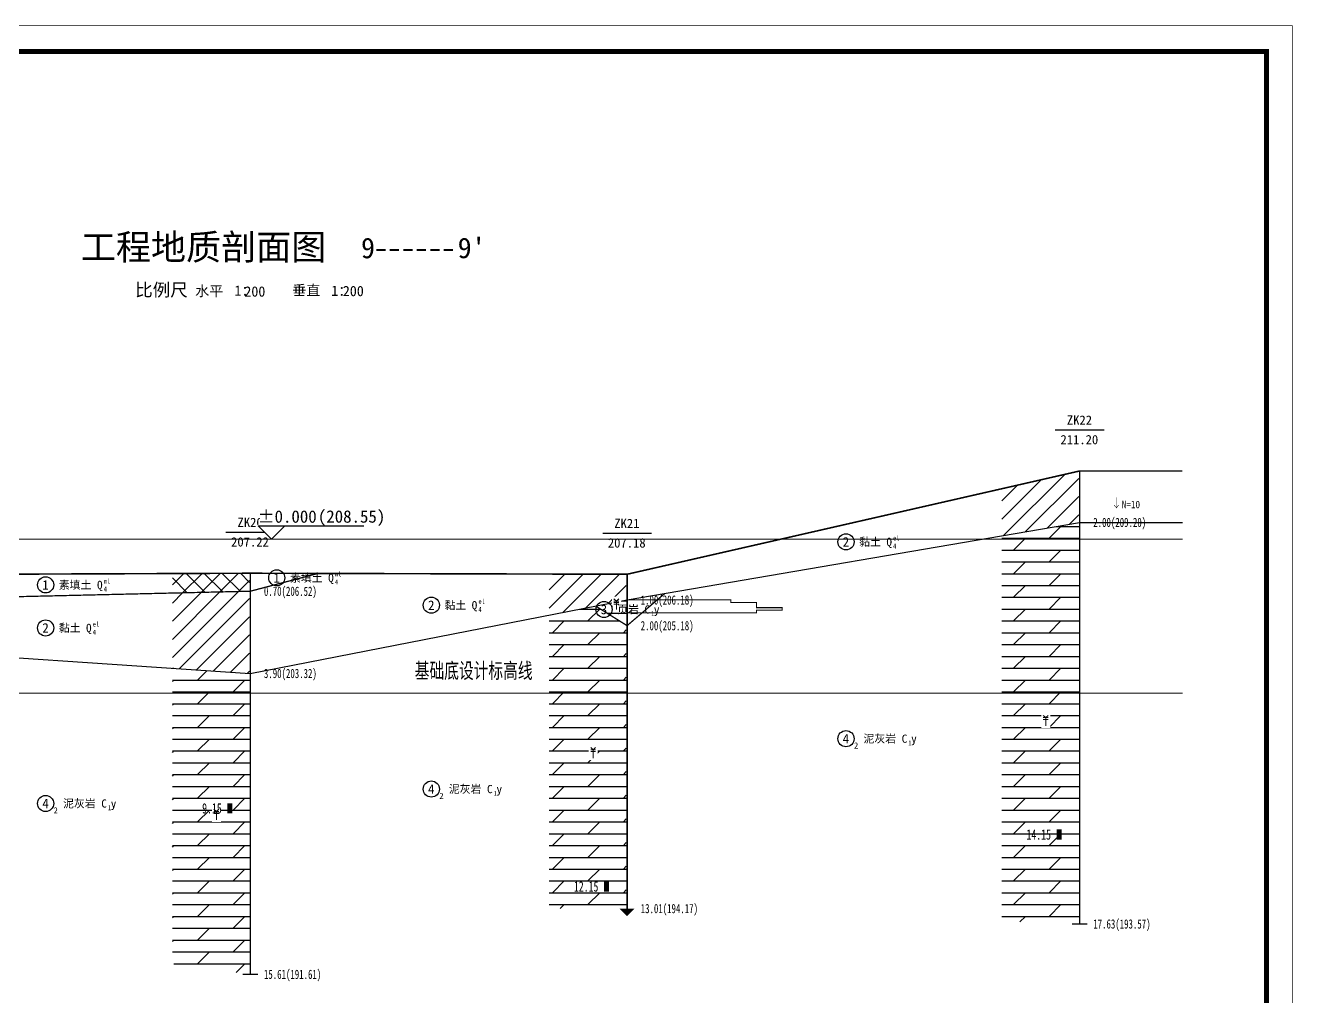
# Model space of a CAD drawing. Header units: millimetres. Extents: x -255 to 9196, y 129 to 426.
# Drawn here: x 3789.1 to 4035.6, y 237.4 to 426.4 of the extents above; entities that cross this region are included whole.
import ezdxf
from ezdxf.enums import TextEntityAlignment as Align

# ---------------------------------------------------------------- set-up
doc = ezdxf.new("R2010")
doc.units = ezdxf.units.MM
doc.linetypes.add('sx', pattern=[10, 5, 0, 5, 0])
for name, color, linetype in [('GiCAD_PouMian', 7, 'Continuous'), ('GICAD_QUYANG', 7, 'Continuous'), ('地质-原位曲线', 7, 'Continuous'), ('地质-图框', 7, 'Continuous'), ('地质-地层符号', 3, 'Continuous'), ('地质-地层线', 7, 'Continuous'), ('地质-地面线', 7, 'Continuous'), ('地质-填充花纹', 4, 'Continuous'), ('地质-文字', 7, 'Continuous'), ('地质-标贯', 7, 'Continuous'), ('地质-水位线', 5, 'Continuous'), ('地质-钻孔', 7, 'Continuous')]:
    doc.layers.add(name, color=color, linetype=linetype)
doc.layers.add('不打印', color=7, linetype='Continuous', plot=False)
doc.styles.add('BG_ST', font='', dxfattribs={"width": 0.7})
doc.styles.add('LZ_FONTS_FS', font='simfang.ttf', dxfattribs={"width": 0.7})
doc.styles.add('LZ_PMT_LINE', font='', dxfattribs={"height": 2})
doc.styles.get("Standard").update_dxf_attribs({"font": 'simfang.ttf', "height": 2.5})
doc.styles.add('地层编号', font='', dxfattribs={"width": 0.7, "height": 1.85})
doc.styles.add('层底标注', font='', dxfattribs={"width": 0.7, "height": 1.8})
doc.styles.add('岩土名称', font='simfang.ttf', dxfattribs={"width": 0.7, "height": 1.55})
doc.styles.add('时代', font='', dxfattribs={"width": 0.7, "height": 1.6})
doc.styles.add('标贯动探', font='', dxfattribs={"width": 0.7, "height": 1.45})
doc.styles.add('标题', font='simfang.ttf', dxfattribs={"width": 0.7, "height": 8})
doc.styles.add('钻孔标注', font='', dxfattribs={"width": 0.7, "height": 1.8})
doc.styles.get('BG_ST').set_extended_font_data('SimSun')
doc.styles.get('LZ_PMT_LINE').set_extended_font_data('SimSun')
doc.styles.get('地层编号').set_extended_font_data('FangSong_GB2312')
doc.styles.get('层底标注').set_extended_font_data('FangSong_GB2312')
doc.styles.get('时代').set_extended_font_data('FangSong_GB2312')
doc.styles.get('标贯动探').set_extended_font_data('FangSong_GB2312')
doc.styles.get('钻孔标注').set_extended_font_data('FangSong_GB2312')
doc.linetypes.add('bzhjcx', pattern='A,0.001,[2,XX1.shx,S=1,R=0,X=1,Y=0],-2', length=2.001)
doc.linetypes.add('swx', pattern='A,7,-1.5,["●",LZ_PMT_LINE,S=0.05,R=0,X=0,Y=0],-1.5', length=10)
pattern_1 = [(0, (0, 0), (0, 2.3), []), (45, (0, 0), (4e-16, 4.5999997), [3.252691, -6.5053825])]
pattern_2 = [(45, (0, 0), (-1.767767, 1.767767), [])]

# ---------------------------------------------------------------- blocks, each defined once
blk = doc.blocks.new('FHzhong.dwg')
at = {"color": 1, "lineweight": 0}
for p, q in [((1.06, 1.62), (0.57, 2.04)), ((0.57, 1.62), (1.53, 1.62)), ((0.57, 1.25), (1.53, 1.25)), ((1.05, 0), (1.05, 1.62)), ((1.06, 1.62), (1.53, 2.04))]:
    blk.add_line(p, q, dxfattribs=at)
blk = doc.blocks.new('WipeoutBlock')
blk.add_wipeout([(0, 0), (0, 1), (1, 1), (1, 0)])
blk = doc.blocks.new('FHqiang.dwg')
at = {"color": 1, "lineweight": 0}
for p, q in [((1.06, 1.62), (0.57, 2.04)), ((0.57, 1.62), (1.53, 1.62)), ((0.57, 1.32), (1.53, 1.32)), ((0.57, 1.02), (1.53, 1.02)), ((1.05, 0), (1.05, 1.62)), ((1.06, 1.62), (1.53, 2.04))]:
    blk.add_line(p, q, dxfattribs=at)
blk = doc.blocks.new('gkqy_yan.dwg不标1', base_point=(0, -1))
at = {"color": 1}
blk.add_solid([(-0.5, -2), (-0.5, 0), (0.5, -2), (0.5, 0)], dxfattribs=at)
blk = doc.blocks.new('gkbgfh')
at = {"linetype": 'Continuous'}
blk.add_wipeout([(-0.23, -0.2), (1.12, -0.2), (1.12, 2.33), (-0.23, 2.33)], dxfattribs=at).dxf.layer = '地质-标贯'
at = {"color": 1, "const_width": 0.1}
for points in [[(0.01, 0.61), (0.46, 0.08), (0.88, 0.64)], [(0.46, 2.13), (0.46, 0.08)]]:
    blk.add_lwpolyline(points, dxfattribs=at)
blk = doc.blocks.new('zxdt')
blk.add_lwpolyline([(0, 0, 3, 0, 0), (0, -1.5, 0, 0, 0)], format="xyseb")
blk = doc.blocks.new('GC10')
blk.add_wipeout([(-2.26, 6.01), (17.92, 6.01), (17.93, 2.69), (-2.15, 2.71), (-2.27, 2.72)])
blk.add_text('(208.55)', height=2.408).set_placement((9.01, 3.19))
blk.add_wipeout([(-2.8, 2.72), (2.91, 2.72), (0.06, -0.14), (0.06, -0.14)])
at = {"color": 3}
for p, q in [((0, 0), (-2.6, 2.6)), ((-2.6, 2.6), (17.93, 2.6)), ((0, 0), (2.59, 2.6))]:
    blk.add_line(p, q, dxfattribs=at)
blk.add_text('±0.000', height=2.408).set_placement((-2.69, 3.18))

msp = doc.modelspace()

# ---------------------------------------------------------------- hatches: boundary and pattern name
at = {"layer": '地质-填充花纹', "linetype": 'Continuous'}
h = msp.add_hatch(dxfattribs=at)
h.set_pattern_fill('GKNXT', scale=0.5, style=0, pattern_type=2)
h.set_pattern_definition(pattern_2)
h.paths.add_polyline_path([(3993.99, 329.66), (3978.99, 327.09), (3978.99, 336.23), (3993.99, 339.66)])
h = msp.add_hatch(dxfattribs=at)
h.set_pattern_fill('GKNHY1', scale=0.5, style=0, pattern_type=2)
h.set_pattern_definition(pattern_1)
h.paths.add_polyline_path([(3993.99, 251.55), (3978.99, 252.06), (3978.99, 327.09), (3993.99, 329.66)])
h = msp.add_hatch(dxfattribs=at)
h.set_pattern_fill('GKSTT', scale=0.5, style=0, pattern_type=2)
h.set_pattern_definition([(45, (0, 0), (-1.767767, 1.767767), []), (135, (0, 0), (-1.767767, -1.767767), [])])
h.paths.add_polyline_path([(3832.71, 316.29), (3817.71, 315.93), (3817.71, 319.73), (3832.71, 319.79)])
h = msp.add_hatch(dxfattribs=at)
h.set_pattern_fill('GKNXT', scale=0.5, style=0, pattern_type=2)
h.set_pattern_definition(pattern_2)
h.paths.add_polyline_path([(3905.98, 319.59), (3905.98, 314.56), (3900.03, 313.4), (3890.98, 311.63), (3890.98, 319.63)])
h = msp.add_hatch(dxfattribs=at)
h.set_pattern_fill('GKNXT', scale=0.5, style=0, pattern_type=2)
h.set_pattern_definition(pattern_2)
h.paths.add_polyline_path([(3832.71, 300.3), (3817.71, 301.32), (3817.71, 315.93), (3832.71, 316.29)])
h = msp.add_hatch(dxfattribs=at)
h.set_pattern_fill('GKNHY1', scale=0.5, style=0, pattern_type=2)
h.set_pattern_definition(pattern_1)
h.paths.add_polyline_path([(3905.98, 309.68), (3905.98, 254.54), (3890.98, 254.54), (3890.98, 311.63), (3900.03, 313.4)])
h = msp.add_hatch(dxfattribs=at)
h.set_pattern_fill('GKYY', scale=0.5, style=0, pattern_type=2)
h.set_pattern_definition([(0, (0, 0), (0, 2.4), [])])
h.paths.add_polyline_path([(3905.98, 309.68), (3900.03, 313.4), (3905.98, 314.56)])
h = msp.add_hatch(dxfattribs=at)
h.set_pattern_fill('GKNHY1', scale=0.5, style=0, pattern_type=2)
h.set_pattern_definition(pattern_1)
h.paths.add_polyline_path([(3832.71, 300.3), (3832.71, 241.76), (3817.71, 243.84), (3817.71, 301.32)])

# ---------------------------------------------------------------- linework, layer by layer
at = {"lineweight": 40, "elevation": -12.5}
for points in [[(3857.37, 382.73), (3859.12, 382.73)], [(3859.99, 382.73), (3861.75, 382.73)], [(3862.62, 382.73), (3864.37, 382.73)], [(3865.24, 382.73), (3867, 382.73)], [(3867.87, 382.73), (3869.62, 382.73)], [(3870.49, 382.73), (3872.24, 382.73)]]:
    msp.add_lwpolyline(points, dxfattribs=at)
at = {"color": 6, "linetype": 'swx', "const_width": 0.2, "flags": 128}
msp.add_lwpolyline([(3659.84, 296.44), (4014.15, 296.44)], dxfattribs=at)
at = {"layer": '地质-原位曲线', "color": 3, "linetype": 'Continuous', "const_width": 0.2, "flags": 128}
msp.add_lwpolyline([(3906.28, 314.59), (3926.28, 314.59), (3926.28, 314.09), (3931.28, 314.09), (3931.28, 313.59), (3931.28, 313.09), (3936.28, 313.09), (3936.28, 312.59), (3931.28, 312.59), (3931.28, 312.09), (3906.28, 312.09)], dxfattribs=at)
at = {"layer": '地质-地层符号', "color": 7, "linetype": 'Continuous'}
for centre in [(3948.7, 325.89), (3838, 318.9), (3793.05, 317.52), (3868.06, 313.57), (3793.05, 309.14), (3948.7, 287.59), (3868.06, 277.79), (3793.05, 274.98)]:
    msp.add_ellipse(centre, major_axis=(0, 1.57), ratio=1, dxfattribs=at)
at = {"layer": '地质-地层线', "color": 4, "linetype": 'bzhjcx', "flags": 128}
msp.add_lwpolyline([(3659.83, 293.14), (3679.83, 293.14), (3756.11, 305.49), (3832.86, 300.29), (3906.13, 314.59), (3994.14, 329.69), (4014.14, 329.69)], dxfattribs=at)
at = {"layer": '地质-地层线', "color": 4, "const_width": 0.25, "flags": 128}
for points in [[(3659.83, 310.64), (3679.83, 310.64), (3756.11, 314.49), (3832.86, 316.29), (3846.01, 319.75)], [(3900.03, 313.4), (3906.13, 309.59), (3913.46, 315.85)]]:
    msp.add_lwpolyline(points, dxfattribs=at)
at = {"layer": '地质-地面线', "color": 3, "linetype": 'Continuous', "const_width": 0.3}
msp.add_lwpolyline([(3659.83, 318.14), (3679.83, 318.14), (3756.11, 319.49), (3832.86, 319.79), (3906.13, 319.59), (3994.14, 339.69), (4014.14, 339.69)], dxfattribs=at)
at = {"layer": '地质-钻孔', "color": 7, "linetype": 'Continuous'}
for p, q in [((3989.41, 347.69), (3998.88, 347.69)), ((3828.12, 327.79), (3837.6, 327.79)), ((3901.39, 327.59), (3910.87, 327.59))]:
    msp.add_line(p, q, dxfattribs=at)
at = {"layer": '地质-钻孔', "color": 7, "linetype": 'sx', "const_width": 0.3, "flags": 128}
for points in [[(3994.14, 339.69), (3994.14, 251.54)], [(3832.86, 319.79), (3832.86, 241.74)]]:
    msp.add_lwpolyline(points, dxfattribs=at)
at = {"layer": '地质-钻孔', "color": 7, "linetype": 'Continuous', "const_width": 0.3, "flags": 128}
for points in [[(3992.64, 251.54), (3995.64, 251.54)], [(3831.36, 241.74), (3834.36, 241.74)]]:
    msp.add_lwpolyline(points, dxfattribs=at)

# ---------------------------------------------------------------- block references
at = {"layer": 'GICAD_QUYANG', "linetype": 'Continuous'}
for p in [(3990.14, 268.94), (3902.13, 258.84)]:
    msp.add_blockref('gkqy_yan.dwg不标1', p, dxfattribs=at)
at = {"layer": '地质-钻孔', "linetype": 'Continuous'}
msp.add_blockref('zxdt', (3906.13, 254.54), dxfattribs=at)

# ---------------------------------------------------------------- texts
at = {"style": 'LZ_FONTS_FS'}
msp.add_text('9', height=4, dxfattribs=at).set_placement((3857.11, 381.09, -12.5), align=Align.RIGHT)
for s, height, p in [("9'", 4, (3873.19, 381.1, -12.5)), ('比例尺', 2.5, (3810.47, 373.69, -12.5)), ('水平', 2, (3822.14, 373.71, -12.5)), ('1：', 2, (3829.78, 373.78, -12.5)), ('200', 2, (3831.7, 373.62, -12.5)), ('垂直', 2, (3841.02, 373.86, -12.5)), ('1：', 2, (3848.6, 373.77, -12.5)), ('200', 2, (3850.85, 373.71, -12.5))]:
    msp.add_text(s, height=height, dxfattribs=at).set_placement(p)
at = {"linetype": 'Continuous', "style": 'BG_ST', "width": 0.7}
msp.add_text('基础底设计标高线', height=3, dxfattribs=at).set_placement((3864.84, 298.44), align=Align.BOTTOM_LEFT)
at = {"layer": 'GiCAD_PouMian', "color": 7, "style": '标题'}
msp.add_text('工程地质剖面图', height=5, dxfattribs=at).set_placement((3799.9, 380.77))
at = {"layer": 'GICAD_QUYANG', "color": 1, "linetype": 'Continuous', "width": 0.7}
for s, p in [('14.15', (3983.8, 267.94)), ('12.15', (3895.79, 257.84))]:
    msp.add_text(s, height=2, dxfattribs=at).set_placement(p)
at = {"layer": '地质-地层符号', "color": 7, "linetype": 'Continuous'}
for s, height, style, p in [('2', 1.85, '地层编号', (3948.06, 324.97)), ('黏土', 1.55, '岩土名称', (3951.27, 325.12)), ('Q', 1.6, '时代', (3956.56, 325.09)), ('1', 1.85, '地层编号', (3792.41, 316.59)), ('素填土', 1.55, '岩土名称', (3795.62, 316.74)), ('Q', 1.6, '时代', (3803.05, 316.72)), ('1', 1.85, '地层编号', (3837.36, 317.97)), ('素填土', 1.55, '岩土名称', (3840.57, 318.12)), ('Q', 1.6, '时代', (3848, 318.1)), ('2', 1.85, '地层编号', (3867.42, 312.64)), ('黏土', 1.55, '岩土名称', (3870.63, 312.79)), ('Q', 1.6, '时代', (3875.91, 312.77)), ('C', 1.6, '时代', (3909.5, 311.94)), ('y', 1.6, '时代', (3911.34, 311.94)), ('2', 1.85, '地层编号', (3792.41, 308.22)), ('黏土', 1.55, '岩土名称', (3795.62, 308.37)), ('Q', 1.6, '时代', (3800.91, 308.34)), ('4', 1.85, '地层编号', (3948.06, 286.67)), ('泥灰岩', 1.55, '岩土名称', (3952.1, 286.82)), ('C', 1.6, '时代', (3959.53, 286.79)), ('2', 1.2, '地层编号', (3950.27, 285.67)), ('y', 1.6, '时代', (3961.37, 286.79)), ('4', 1.85, '地层编号', (3867.42, 276.87)), ('泥灰岩', 1.55, '岩土名称', (3871.46, 277.02)), ('C', 1.6, '时代', (3878.89, 276.99)), ('2', 1.2, '地层编号', (3869.63, 275.87)), ('y', 1.6, '时代', (3880.73, 276.99)), ('4', 1.85, '地层编号', (3792.41, 274.05)), ('2', 1.2, '地层编号', (3794.62, 273.05)), ('泥灰岩', 1.55, '岩土名称', (3796.45, 274.2)), ('C', 1.6, '时代', (3803.88, 274.18)), ('y', 1.6, '时代', (3805.72, 274.18))]:
    msp.add_text(s, height=height, dxfattribs=dict(at, style=style)).set_placement(p)
at = {"layer": '地质-地层符号', "color": 7, "linetype": 'Continuous', "style": '时代', "width": 0.8}
for s, p in [('4', (3957.86, 324.59)), ('el', (3957.86, 326.16)), ('ml', (3804.36, 317.78)), ('4', (3849.31, 317.6)), ('ml', (3849.31, 319.16)), ('4', (3804.36, 316.22)), ('4', (3877.22, 312.27)), ('el', (3877.22, 313.83)), ('1', (3910.81, 311.44)), ('4', (3802.21, 307.84)), ('el', (3802.21, 309.41)), ('1', (3960.84, 286.29)), ('1', (3880.2, 276.49)), ('1', (3805.19, 273.68))]:
    msp.add_text(s, height=0.96, dxfattribs=at).set_placement(p)
at = {"layer": '地质-文字', "color": 7, "linetype": 'Continuous', "style": '层底标注', "width": 0.7}
for s, p in [('2.00(209.20)', (3996.79, 328.79)), ('0.70(206.52)', (3835.51, 315.39)), ('1.00(206.18)', (3908.78, 313.69)), ('2.00(205.18)', (3908.78, 308.69)), ('3.90(203.32)', (3835.51, 299.39)), ('13.01(194.17)', (3908.78, 253.64)), ('17.63(193.57)', (3996.79, 250.64)), ('15.61(191.61)', (3835.51, 240.84))]:
    msp.add_text(s, height=1.8, dxfattribs=at).set_placement(p)
at = {"layer": '地质-标贯', "color": 6, "linetype": 'Continuous', "style": '标贯动探', "width": 0.9}
msp.add_text('N=10', height=1.45, dxfattribs=at).set_placement((4002.34, 332.44))
at = {"layer": '地质-钻孔', "color": 7, "linetype": 'Continuous', "style": '钻孔标注'}
for s, p in [('ZK22', (3991.65, 348.69)), ('211.20', (3990.41, 344.89)), ('ZK20', (3830.37, 328.79)), ('ZK21', (3903.64, 328.59)), ('207.22', (3829.12, 324.99)), ('207.18', (3902.39, 324.79))]:
    msp.add_text(s, height=1.8, dxfattribs=at).set_placement(p)

# ---------------------------------------------------------------- next in the draw order: block references
at = {"layer": '地质-填充花纹', "linetype": 'Continuous', "xscale": 1.762031016556466, "yscale": 2.838761826268114}
for p in [(3903.17, 312.37), (3986.66, 289.69), (3898.64, 283.42), (3825.38, 271.41)]:
    msp.add_blockref('WipeoutBlock', p, dxfattribs=at)

# ---------------------------------------------------------------- next in the draw order: linework, layer by layer
at = {"layer": '不打印', "linetype": 'Continuous', "const_width": 0.15}
msp.add_lwpolyline([(3615.49, 129.34), (4035.49, 129.34), (4035.49, 426.34), (3615.49, 426.34), (3615.49, 129.34)], dxfattribs=at)
at = {"layer": '地质-图框', "linetype": 'Continuous', "const_width": 1}
msp.add_lwpolyline([(3620.49, 134.34), (4030.49, 134.34), (4030.49, 421.34), (3620.49, 421.34), (3620.49, 134.34), (4030.49, 134.34)], dxfattribs=at)
at = {"layer": '地质-地层符号', "color": 7, "linetype": 'Continuous'}
msp.add_ellipse((3901.64, 312.74), major_axis=(0, 1.57), ratio=1, dxfattribs=at)
at = {"layer": '地质-钻孔', "color": 7, "linetype": 'sx', "const_width": 0.3, "flags": 128}
msp.add_lwpolyline([(3906.13, 319.59), (3906.13, 254.54)], dxfattribs=at)

# ---------------------------------------------------------------- next in the draw order: block references
at = {"layer": 'GICAD_QUYANG', "linetype": 'Continuous'}
msp.add_blockref('gkqy_yan.dwg不标1', (3828.86, 274.04), dxfattribs=at)
at = {"layer": '地质-填充花纹', "linetype": 'Continuous'}
for name, p in [('FHqiang.dwg', (3903, 312.76)), ('FHzhong.dwg', (3986.49, 290.09)), ('FHzhong.dwg', (3898.48, 283.82)), ('FHzhong.dwg', (3825.21, 271.81))]:
    msp.add_blockref(name, p, dxfattribs=at)

# ---------------------------------------------------------------- next in the draw order: texts
at = {"layer": 'GICAD_QUYANG', "color": 1, "linetype": 'Continuous', "width": 0.7}
msp.add_text('9.15', height=2, dxfattribs=at).set_placement((3823.49, 273.04))
at = {"layer": '地质-地层符号', "color": 7, "linetype": 'Continuous'}
for s, height, style, p in [('3', 1.85, '地层编号', (3901, 311.82)), ('页岩', 1.55, '岩土名称', (3904.21, 311.97))]:
    msp.add_text(s, height=height, dxfattribs=dict(at, style=style)).set_placement(p)

# ---------------------------------------------------------------- next in the draw order: block references
at = {"linetype": 'Continuous'}
msp.add_blockref('GC10', (3836.99, 326.44), dxfattribs=at)
at = {"layer": '地质-标贯', "color": 7, "linetype": 'Continuous'}
msp.add_blockref('gkbgfh', (4000.84, 332.44), dxfattribs=at)

# ---------------------------------------------------------------- next in the draw order: linework, layer by layer
at = {"layer": '地质-水位线', "color": 5, "linetype": 'swx', "const_width": 0.2, "flags": 128}
msp.add_lwpolyline([(3659.84, 326.44), (4014.15, 326.44)], dxfattribs=at)

doc.saveas('drawing.dxf')
